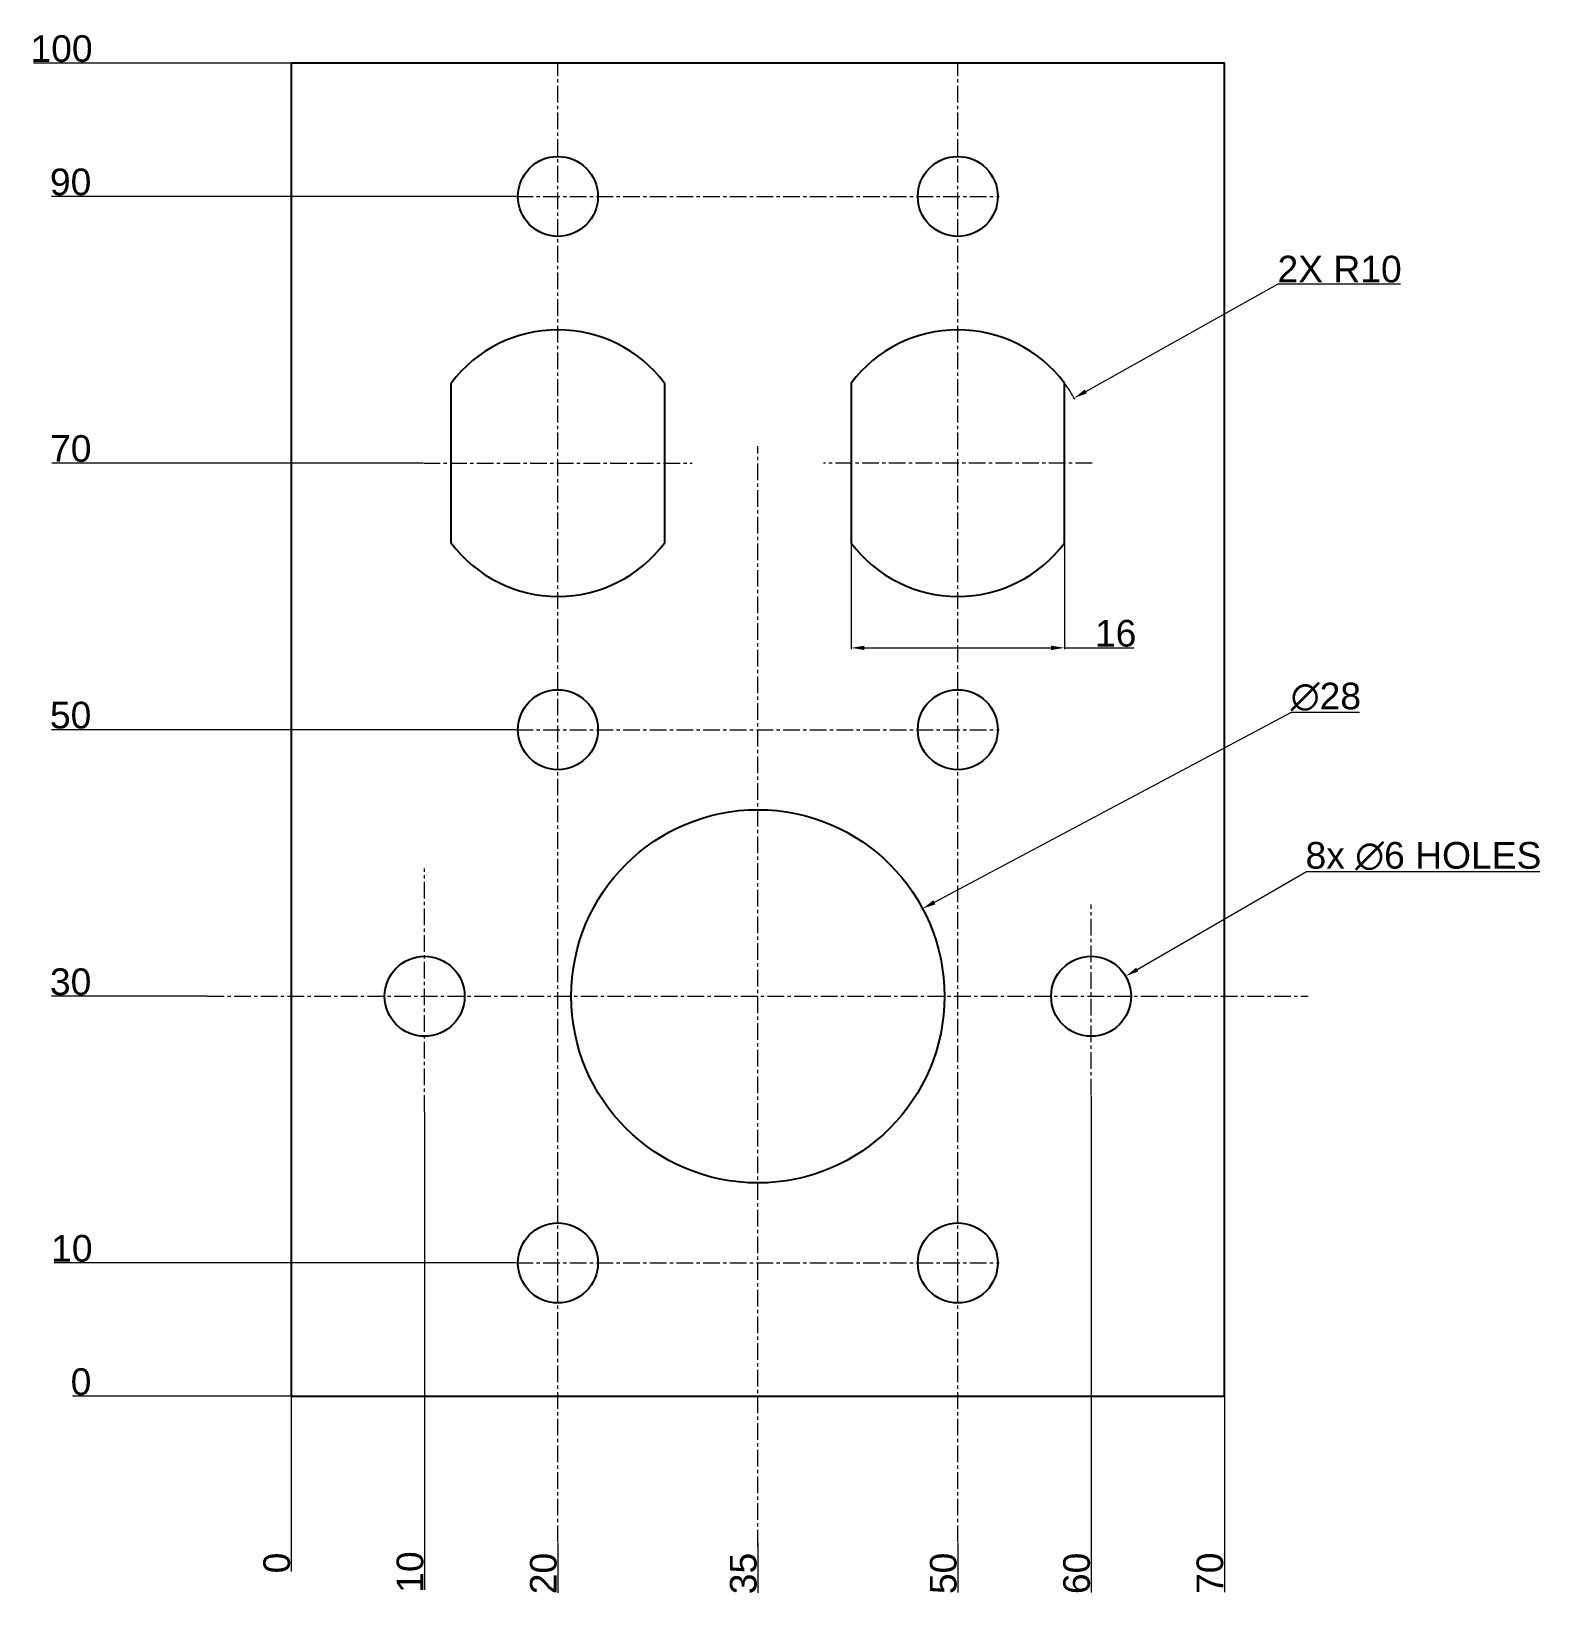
# Model space of a CAD drawing. Header units: inches. Extents: x -20 to 94, y -15 to 102.
import ezdxf

# ---------------------------------------------------------------- set-up
doc = ezdxf.new("R2010")
doc.units = ezdxf.units.IN
doc.header["$MEASUREMENT"] = 0
doc.linetypes.add('CENTER', pattern=[2, 1.25, -0.25, 0.25, -0.25])
doc.layers.add('AM_5', color=3, linetype='Continuous', lineweight=15)
doc.layers.add('AM_7', color=4, linetype='CENTER', lineweight=15)
doc.styles.get("Standard").update_dxf_attribs({"font": 'arial.ttf'})
doc.dimstyles.new('AM_ANSI$0', dxfattribs={"dimtxt": 2, "dimasz": 1, "dimexe": 0.1, "dimexo": 0.05, "dimgap": 0.06, "dimtad": 1, "dimtoh": 1, "dimzin": 9, "dimdsep": 46, "dimtxsty": 'Standard', "dimcen": 0, "dimclrd": 256, "dimclre": 256, "dimclrt": 2, "dimadec": 0, "dimazin": 2, "dimtp": 0.1, "dimtm": 0.1, "dimtfac": 0.71, "dimtofl": 0, "dimtmove": 0, "dimatfit": 3, "dimfxl": 1, "dimtolj": 1, "dimtzin": 7, "dimlwd": -1, "dimlwe": -1, "dimarcsym": 1})
doc.dimstyles.new('AM_ANSI$3', dxfattribs={"dimtxt": 2, "dimasz": 1, "dimexe": 0.1, "dimexo": 0.05, "dimgap": 0.06, "dimtad": 1, "dimtoh": 1, "dimzin": 9, "dimdsep": 46, "dimtxsty": 'Standard', "dimcen": 0, "dimclrd": 256, "dimclre": 256, "dimclrt": 2, "dimadec": 0, "dimazin": 2, "dimtp": 0.1, "dimtm": 0.1, "dimtfac": 0.71, "dimtofl": 0, "dimtmove": 0, "dimatfit": 0, "dimfxl": 1, "dimtolj": 1, "dimtzin": 7, "dimlwd": -1, "dimlwe": -1, "dimarcsym": 1})
doc.dimstyles.new('AM_ANSI$4', dxfattribs={"dimtxt": 2, "dimasz": 1, "dimexe": 0.1, "dimexo": 0.05, "dimgap": 0.06, "dimtad": 1, "dimtoh": 1, "dimzin": 9, "dimdsep": 46, "dimtxsty": 'Standard', "dimcen": 0, "dimclrd": 256, "dimclre": 256, "dimclrt": 2, "dimadec": 0, "dimazin": 2, "dimtp": 0.1, "dimtm": 0.1, "dimtfac": 0.71, "dimtofl": 0, "dimtmove": 0, "dimatfit": 0, "dimfxl": 1, "dimtolj": 1, "dimtzin": 7, "dimlwd": -1, "dimlwe": -1, "dimarcsym": 1})
doc.dimstyles.new('AM_ANSI$6', dxfattribs={"dimtxt": 2, "dimasz": 1, "dimexe": 0.1, "dimexo": 0.05, "dimgap": 0.06, "dimtad": 1, "dimtoh": 1, "dimzin": 9, "dimdsep": 46, "dimtxsty": 'Standard', "dimcen": 0, "dimclrd": 256, "dimclre": 256, "dimclrt": 2, "dimadec": 0, "dimazin": 2, "dimtp": 0.1, "dimtm": 0.1, "dimtfac": 0.71, "dimtofl": 0, "dimtmove": 0, "dimatfit": 3, "dimfxl": 1, "dimtolj": 1, "dimtzin": 7, "dimlwd": -1, "dimlwe": -1, "dimarcsym": 1})

# ---------------------------------------------------------------- blocks, each defined once
blk = doc.blocks.new('*D5')
at = {"layer": 'AM_5', "transparency": 16777216}
blk.add_line((0, -0.05), (0, -13.16), dxfattribs=at)
at = {"layer": 'Defpoints', "color": 0, "transparency": 16777216}
for p in [(0, 0), (0, 0), (0, -11.8)]:
    blk.add_point(p, dxfattribs=at)
at = {"layer": 'AM_5', "color": 2, "transparency": 16777216, "insert": (-1.08, -12.51), "char_height": 2, "attachment_point": 5, "rotation": 90}
blk.add_mtext('\\A1;0', dxfattribs=at)
blk = doc.blocks.new('*D6')
at = {"layer": 'AM_5', "transparency": 16777216}
blk.add_line((70, -0.05), (70, -14.7), dxfattribs=at)
at = {"layer": 'Defpoints', "color": 0, "transparency": 16777216}
for p in [(0, 0), (70, 0), (70, -11.8)]:
    blk.add_point(p, dxfattribs=at)
at = {"layer": 'AM_5', "color": 2, "transparency": 16777216, "insert": (68.92, -13.28), "char_height": 2, "attachment_point": 5, "rotation": 90}
blk.add_mtext('\\A1;70', dxfattribs=at)
blk = doc.blocks.new('*D7')
at = {"layer": 'AM_5', "transparency": 16777216}
blk.add_line((10, 21.3), (10, -14.53), dxfattribs=at)
at = {"layer": 'Defpoints', "color": 0, "transparency": 16777216}
for p in [(10, 21.35), (0, 0), (10, -11.8)]:
    blk.add_point(p, dxfattribs=at)
at = {"layer": 'AM_5', "color": 2, "transparency": 16777216, "insert": (8.92, -13.19), "char_height": 2, "attachment_point": 5, "rotation": 90}
blk.add_mtext('\\A1;10', dxfattribs=at)
blk = doc.blocks.new('*D8')
at = {"layer": 'AM_5', "transparency": 16777216}
blk.add_line((20, -11), (20, -14.75), dxfattribs=at)
at = {"layer": 'Defpoints', "color": 0, "transparency": 16777216}
for p in [(0, 0), (20, -10.95), (20, -11.8)]:
    blk.add_point(p, dxfattribs=at)
at = {"layer": 'AM_5', "color": 2, "transparency": 16777216, "insert": (18.92, -13.3), "char_height": 2, "attachment_point": 5, "rotation": 90}
blk.add_mtext('\\A1;20', dxfattribs=at)
blk = doc.blocks.new('*D9')
at = {"layer": 'AM_5', "transparency": 16777216}
blk.add_line((35, -11), (35, -14.74), dxfattribs=at)
at = {"layer": 'Defpoints', "color": 0, "transparency": 16777216}
for p in [(0, 0), (35, -10.95), (35, -11.8)]:
    blk.add_point(p, dxfattribs=at)
at = {"layer": 'AM_5', "color": 2, "transparency": 16777216, "insert": (33.92, -13.3), "char_height": 2, "attachment_point": 5, "rotation": 90}
blk.add_mtext('\\A1;35', dxfattribs=at)
blk = doc.blocks.new('*D10')
at = {"layer": 'AM_5', "transparency": 16777216}
blk.add_line((50, -11), (50, -14.72), dxfattribs=at)
at = {"layer": 'Defpoints', "color": 0, "transparency": 16777216}
for p in [(0, 0), (50, -10.95), (50, -11.8)]:
    blk.add_point(p, dxfattribs=at)
at = {"layer": 'AM_5', "color": 2, "transparency": 16777216, "insert": (48.92, -13.29), "char_height": 2, "attachment_point": 5, "rotation": 90}
blk.add_mtext('\\A1;50', dxfattribs=at)
blk = doc.blocks.new('*D11')
at = {"layer": 'AM_5', "transparency": 16777216}
blk.add_line((60, 22.51), (60, -14.73), dxfattribs=at)
at = {"layer": 'Defpoints', "color": 0, "transparency": 16777216}
for p in [(60, 22.56), (0, 0), (60, -11.8)]:
    blk.add_point(p, dxfattribs=at)
at = {"layer": 'AM_5', "color": 2, "transparency": 16777216, "insert": (58.92, -13.29), "char_height": 2, "attachment_point": 5, "rotation": 90}
blk.add_mtext('\\A1;60', dxfattribs=at)
blk = doc.blocks.new('*D12')
at = {"layer": 'AM_5', "transparency": 16777216}
blk.add_line((-0.05, 0), (-16.42, 0), dxfattribs=at)
at = {"layer": 'Defpoints', "color": 0, "transparency": 16777216}
for p in [(0, 0), (0, 0), (-15.06, 0)]:
    blk.add_point(p, dxfattribs=at)
at = {"layer": 'AM_5', "color": 2, "transparency": 16777216, "insert": (-15.77, 1.08), "char_height": 2, "attachment_point": 5}
blk.add_mtext('\\A1;0', dxfattribs=at)
blk = doc.blocks.new('*D13')
at = {"layer": 'AM_5', "transparency": 16777216}
blk.add_line((-0.05, 100), (-19.34, 100), dxfattribs=at)
at = {"layer": 'Defpoints', "color": 0, "transparency": 16777216}
for p in [(-15.06, 100), (0, 100), (0, 0)]:
    blk.add_point(p, dxfattribs=at)
at = {"layer": 'AM_5', "color": 2, "transparency": 16777216, "insert": (-17.23, 101.08), "char_height": 2, "attachment_point": 5}
blk.add_mtext('\\A1;100', dxfattribs=at)
blk = doc.blocks.new('*D14')
at = {"layer": 'AM_5', "transparency": 16777216}
blk.add_line((16.84, 10), (-17.79, 10), dxfattribs=at)
at = {"layer": 'Defpoints', "color": 0, "transparency": 16777216}
for p in [(-15.06, 10), (16.89, 10), (0, 0)]:
    blk.add_point(p, dxfattribs=at)
at = {"layer": 'AM_5', "color": 2, "transparency": 16777216, "insert": (-16.46, 11.08), "char_height": 2, "attachment_point": 5}
blk.add_mtext('\\A1;10', dxfattribs=at)
blk = doc.blocks.new('*D15')
at = {"layer": 'AM_5', "transparency": 16777216}
blk.add_line((-6.32, 30), (-17.98, 30), dxfattribs=at)
at = {"layer": 'Defpoints', "color": 0, "transparency": 16777216}
for p in [(-15.06, 30), (-6.27, 30), (0, 0)]:
    blk.add_point(p, dxfattribs=at)
at = {"layer": 'AM_5', "color": 2, "transparency": 16777216, "insert": (-16.55, 31.08), "char_height": 2, "attachment_point": 5}
blk.add_mtext('\\A1;30', dxfattribs=at)
blk = doc.blocks.new('*D16')
at = {"layer": 'AM_5', "transparency": 16777216}
blk.add_line((16.84, 50), (-17.98, 50), dxfattribs=at)
at = {"layer": 'Defpoints', "color": 0, "transparency": 16777216}
for p in [(-15.06, 50), (16.89, 50), (0, 0)]:
    blk.add_point(p, dxfattribs=at)
at = {"layer": 'AM_5', "color": 2, "transparency": 16777216, "insert": (-16.55, 51.08), "char_height": 2, "attachment_point": 5}
blk.add_mtext('\\A1;50', dxfattribs=at)
blk = doc.blocks.new('*D17')
at = {"layer": 'AM_5', "transparency": 16777216}
blk.add_line((9.88, 70), (-17.96, 70), dxfattribs=at)
at = {"layer": 'Defpoints', "color": 0, "transparency": 16777216}
for p in [(-15.06, 70), (9.93, 70), (0, 0)]:
    blk.add_point(p, dxfattribs=at)
at = {"layer": 'AM_5', "color": 2, "transparency": 16777216, "insert": (-16.54, 71.08), "char_height": 2, "attachment_point": 5}
blk.add_mtext('\\A1;70', dxfattribs=at)
blk = doc.blocks.new('*D18')
at = {"layer": 'AM_5', "transparency": 16777216}
blk.add_line((16.84, 90), (-17.98, 90), dxfattribs=at)
at = {"layer": 'Defpoints', "color": 0, "transparency": 16777216}
for p in [(-15.06, 90), (16.89, 90), (0, 0)]:
    blk.add_point(p, dxfattribs=at)
at = {"layer": 'AM_5', "color": 2, "transparency": 16777216, "insert": (-16.55, 91.08), "char_height": 2, "attachment_point": 5}
blk.add_mtext('\\A1;90', dxfattribs=at)
blk = doc.blocks.new('*D19')
at = {"layer": 'AM_5', "transparency": 16777216}
for p, q in [((42, 63.95), (42, 56.04)), ((58, 63.95), (58, 56.04)), ((43, 56.14), (57, 56.14)), ((58, 56.14), (63.24, 56.14))]:
    blk.add_line(p, q, dxfattribs=at)
for points in [[(43, 56.3), (43, 55.97), (42, 56.14)], [(57, 56.3), (57, 55.97), (58, 56.14)]]:
    blk.add_solid(points, dxfattribs=at)
at = {"layer": 'Defpoints', "color": 0, "transparency": 16777216}
for p in [(42, 64), (58, 64), (58, 56.14)]:
    blk.add_point(p, dxfattribs=at)
at = {"layer": 'AM_5', "color": 2, "transparency": 16777216, "insert": (61.84, 57.22), "char_height": 2, "attachment_point": 5}
blk.add_mtext('\\A1;16 ', dxfattribs=at)
blk = doc.blocks.new('*D20')
at = {"layer": 'AM_5', "transparency": 16777216}
for p, q in [((59.6, 75.37), (74.03, 83.45)), ((74.03, 83.45), (83.2, 83.45))]:
    blk.add_line(p, q, dxfattribs=at)
blk.add_arc((50, 70), 10, 28.6687, 36.5834, dxfattribs=at)
blk.add_solid([(59.52, 75.52), (59.68, 75.23), (58.73, 74.88)], dxfattribs=at)
at = {"layer": 'Defpoints', "color": 0, "transparency": 16777216}
for p in [(58.73, 74.88), (50, 70)]:
    blk.add_point(p, dxfattribs=at)
at = {"layer": 'AM_5', "color": 2, "transparency": 16777216, "insert": (78.64, 84.54), "char_height": 2, "attachment_point": 5}
blk.add_mtext('\\A1;2X R10 ', dxfattribs=at)
blk = doc.blocks.new('*D21')
at = {"layer": 'AM_5', "transparency": 16777216}
for p, q in [((63.46, 32.01), (76.15, 39.37)), ((76.15, 39.37), (93.65, 39.37))]:
    blk.add_line(p, q, dxfattribs=at)
blk.add_solid([(63.38, 32.15), (63.54, 31.86), (62.59, 31.51)], dxfattribs=at)
at = {"layer": 'Defpoints', "color": 0, "transparency": 16777216}
for p in [(62.59, 31.51), (57.41, 28.49)]:
    blk.add_point(p, dxfattribs=at)
at = {"layer": 'AM_5', "color": 2, "transparency": 16777216, "insert": (84.93, 40.51), "char_height": 2, "attachment_point": 5}
blk.add_mtext('\\A1;8x ∅6 HOLES', dxfattribs=at)
blk = doc.blocks.new('*D22')
at = {"layer": 'AM_5', "transparency": 16777216}
for p, q in [((48.24, 37.05), (75.03, 51.32)), ((75.03, 51.32), (80.13, 51.32))]:
    blk.add_line(p, q, dxfattribs=at)
blk.add_solid([(48.16, 37.2), (48.32, 36.9), (47.36, 36.58)], dxfattribs=at)
at = {"layer": 'Defpoints', "color": 0, "transparency": 16777216}
for p in [(47.36, 36.58), (22.64, 23.42)]:
    blk.add_point(p, dxfattribs=at)
at = {"layer": 'AM_5', "color": 2, "transparency": 16777216, "insert": (77.61, 52.46), "char_height": 2, "attachment_point": 5}
blk.add_mtext('\\A1;∅28', dxfattribs=at)

msp = doc.modelspace()

# ---------------------------------------------------------------- linework, layer by layer
msp.add_lwpolyline([(0, 0), (70, 0), (70, 100), (0, 100)], close=True)
for points in [[(12, 64), (12, 76)], [(28, 76), (28, 64)], [(42, 76), (42, 64)], [(58, 64), (58, 76)]]:
    msp.add_lwpolyline(points)
for centre, radius in [((20, 90), 3), ((50, 90), 3), ((20, 50), 3), ((50, 50), 3), ((35, 30), 14), ((10, 30), 3), ((60, 30), 3), ((20, 10), 3), ((50, 10), 3)]:
    msp.add_circle(centre, radius)
for centre, start, end in [((20, 70), 36.8699, 143.1301), ((50, 70), 36.8699, 143.1301), ((20, 70), 216.8699, 323.1301), ((50, 70), 216.8699, 323.1301)]:
    msp.add_arc(centre, 10, start, end)
at = {"layer": 'AM_7'}
for p, q in [((20, -10.945), (20, 100)), ((50, -10.945), (50, 100)), ((16.89, 90), (53.11, 90)), ((35, -11.271), (35, 71.271)), ((9.932, 70), (30.068, 70)), ((60.068, 70), (39.932, 70)), ((16.89, 50), (53.11, 50)), ((10, 21.345), (10, 39.588)), ((60, 22.564), (60, 36.898)), ((-6.271, 30), (76.271, 30)), ((16.89, 10), (53.11, 10))]:
    msp.add_line(p, q, dxfattribs=at)

# ---------------------------------------------------------------- dimensions: what is measured, and where the dimension line sits
at = {"layer": 'AM_5'}
for feature_location, offset, dtype, picture, middle in [((0, 100), (-15.06, 0), 0, '*D13', (-17.232, 101.081)), ((16.89, 90), (-31.95, 0), 0, '*D18', (-16.549, 91.081)), ((9.932, 70), (-24.992, 0), 0, '*D17', (-16.541, 71.081)), ((16.89, 50), (-31.95, 0), 0, '*D16', (-16.549, 51.081)), ((-6.271, 30), (-8.79, 0), 0, '*D15', (-16.549, 31.082)), ((60, 22.564), (0, -34.361), 1, '*D11', (58.919, -13.291)), ((10, 21.345), (0, -33.142), 1, '*D7', (8.919, -13.192)), ((16.89, 10), (-31.95, 0), 0, '*D14', (-16.455, 11.081)), ((0, 0), (-15.060389831, 0), 0, '*D12', (-15.772504429, 1.081145975)), ((0, 0), (0, -11.796897859), 1, '*D5', (-1.081145975, -12.509012457)), ((70, 0), (0, -11.797), 1, '*D6', (68.919, -13.278)), ((20, -10.945), (0, -0.852), 1, '*D8', (18.919, -13.303)), ((35, -10.945), (0, -0.852), 1, '*D9', (33.918, -13.296)), ((50, -10.945), (0, -0.852), 1, '*D10', (48.919, -13.286))]:
    dim = msp.add_ordinate_dim(feature_location=feature_location, offset=offset, dtype=dtype, origin=(0, 0), dimstyle='AM_ANSI$6', override={"dimtmove": 0}, dxfattribs=at)
    dim.commit()
    dim.dimension.update_dxf_attribs({"geometry": picture, "text_midpoint": middle})
dim = msp.add_radius_dim(center=(50, 70), mpoint=(58.726, 74.885), text='2X <> ', dimstyle='AM_ANSI$4', dxfattribs=at)
dim.commit()
dim.dimension.update_dxf_attribs({"geometry": '*D20', "text_midpoint": (78.644, 83.454), "dimtype": 164})
dim = msp.add_linear_dim(base=(58, 56.138), p1=(42, 64), p2=(58, 64), angle=0, text='<> ', dimstyle='AM_ANSI$0', dxfattribs=at)
dim.commit()
dim.dimension.update_dxf_attribs({"geometry": '*D19', "text_midpoint": (61.842, 56.138), "dimtype": 160})
dim = msp.add_diameter_dim_2p(p1=(22.644, 23.418), p2=(47.356, 36.582), dimstyle='AM_ANSI$3', override={"dimpost": ''}, dxfattribs=at)
dim.commit()
dim.dimension.update_dxf_attribs({"geometry": '*D22', "text_midpoint": (77.61, 51.32), "dimtype": 163})
dim = msp.add_diameter_dim_2p(p1=(57.405, 28.494), p2=(62.595, 31.506), text='8x <> HOLES', dimstyle='AM_ANSI$3', dxfattribs=at)
dim.commit()
dim.dimension.update_dxf_attribs({"geometry": '*D21', "text_midpoint": (84.931, 39.374), "dimtype": 163})

doc.saveas('drawing.dxf')
